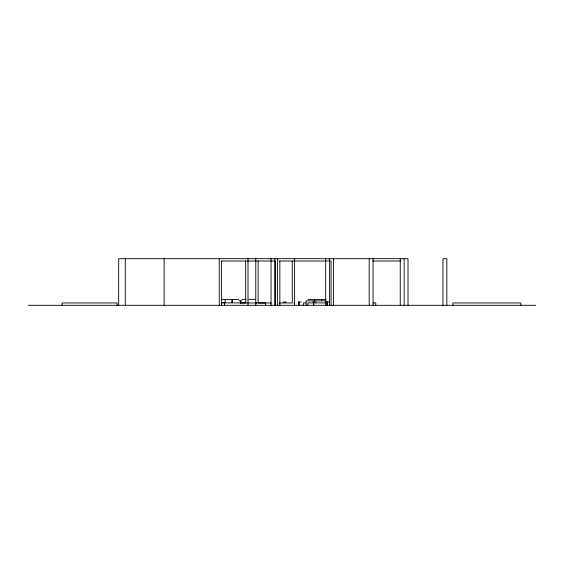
<?xml version="1.0" encoding="UTF-8"?>
<svg xmlns="http://www.w3.org/2000/svg" width="564" height="564" viewBox="0 0 564 564"><rect width="100%" height="100%" fill="white"/><g stroke="black" fill="none" stroke-linecap="round" stroke-linejoin="round"><path stroke-width="0.85" d="M221.144 261.026L275.19 261.026L275.19 305.3M279.138 261.026L331.11 261.026L331.11 305.3M372.677 261.026L400.75 261.026M221.666 299.378L238.868 299.533M246.179 299.378L241.878 299.533M248.865 299.378L255.633 299.378M325.978 299.378L307.923 299.533M238.854 300.859L241.886 300.859M325.992 300.859L306.139 300.859L306.139 305.046M283.107 301.987L286.406 301.987M297.996 301.987L301.296 301.987M312.738 301.987L316.037 301.987M326.196 301.987L329.496 301.987M221.666 302.656L225.128 302.656M221.694 302.896L265.609 302.946L265.609 305.3M305.878 302.946L303.319 302.946L303.319 305.3M325.95 302.896L307.824 302.896L307.824 305.046M373.199 302.946L375.758 302.946L375.758 305.3M240.419 302.974L245.678 302.974L245.678 261.026M255.774 302.974L256.557 302.974M271.249 302.974L258.108 302.974L258.108 261.026M279.138 302.974L292.286 302.974L292.286 261.026M293.837 302.974L294.612 302.974M28.2 305.3L535.8 305.3M520.91 305.3L520.91 302.946L452.885 302.946L452.885 305.3M446.85 305.3L446.85 258.7L442.966 258.7L442.966 305.3M408.012 305.3L408.012 258.7L118.673 258.7L118.673 305.3M404.127 258.7L404.127 305.3M400.243 258.7L400.243 305.3M373.058 258.7L373.058 305.3M369.173 258.7L369.173 305.3M333.444 258.7L333.444 305.3M329.559 258.7L329.559 305.3M327.247 301.994L327.247 305.258M327.014 301.994L327.014 305.258M325.675 258.7L325.675 305.3M321.663 299.378L321.607 300.69M314.698 299.378L314.634 300.69M313.781 301.994L313.781 305.258M313.549 301.994L313.549 305.258M299.047 301.994L299.047 305.258M298.814 301.994L298.814 305.258M294.612 258.7L294.612 305.3M279.85 261.026L279.85 305.3M277.516 258.7L277.516 305.3M274.929 258.7L274.929 305.3M271.044 258.7L271.044 305.3M255.774 258.7L255.774 305.3M248.012 258.7L248.012 305.3M240.645 300.859L240.645 303.369M225.177 299.378L225.177 302.523M224.521 302.946L224.521 305.3M221.596 261.026L221.596 305.3M219.262 258.7L219.262 305.3M164.117 258.7L164.117 305.3M125.278 258.7L125.278 305.3M117.044 305.3L117.044 302.946L62.054 302.946L62.054 305.3M232.149 302.523L232.149 299.378L232.093 302.523"/></g></svg>
